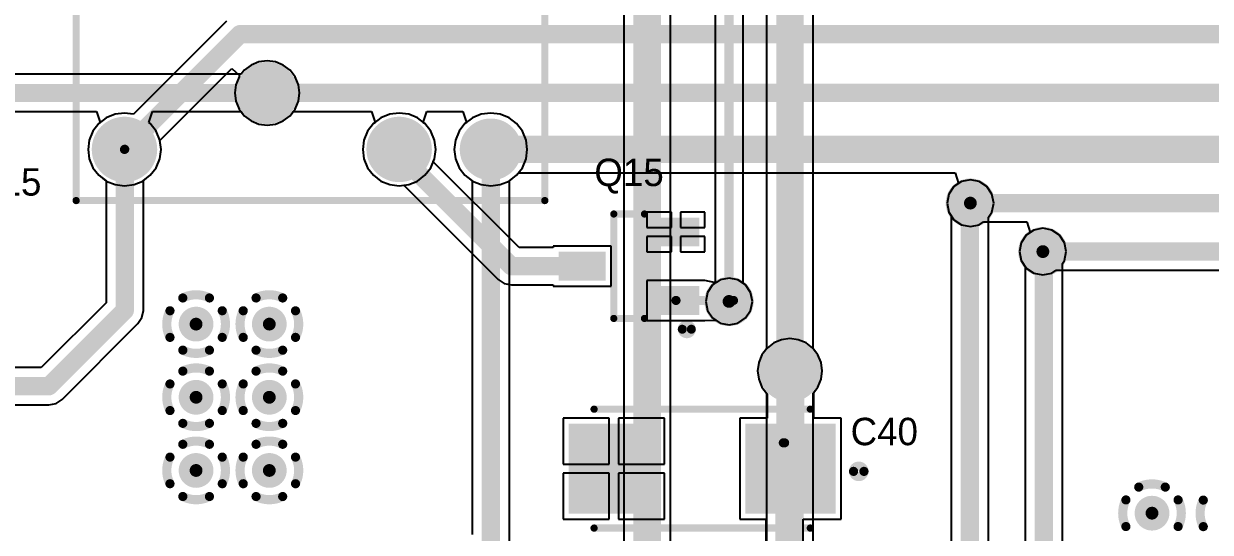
# Model space of a CAD drawing. Header units: millimetres. Extents: x 6.83 to 16.18, y 4.59 to 12.3.
# Drawn here: x 7.503 to 8.799, y 9.139 to 9.695 of the extents above; entities that cross this region are included whole.
import ezdxf

# ---------------------------------------------------------------- set-up
doc = ezdxf.new("R2010")
doc.units = ezdxf.units.MM
doc.header["$MEASUREMENT"] = 0
for name, color, linetype in [('BottomLayer', 5, 'Continuous'), ('BottomSolder', 6, 'Continuous'), ('InternalPlane1', 76, 'Continuous'), ('InternalPlane2', 16, 'Continuous'), ('MultiLayer', 9, 'Continuous'), ('PadHoleLayer', 156, 'Continuous'), ('TopLayer', 1, 'Continuous'), ('TopOverlay', 2, 'Continuous'), ('TopPaste', 8, 'Continuous'), ('TopSolder', 216, 'Continuous'), ('ViaHoleLayer', 16, 'Continuous')]:
    doc.layers.add(name, color=color, linetype=linetype)

# ---------------------------------------------------------------- blocks, each defined once
blk = doc.blocks.new('SOT23_11')
at = {"layer": 'TopLayer'}
for points in [[(-0.0738, 0.0276), (-0.0305, 0.0276), (-0.0738, 0.0512), (-0.0305, 0.0512)], [(0.0285, -0.0098), (0.0718, -0.0098), (0.0285, 0.0138), (0.0718, 0.0138)], [(-0.0738, -0.0472), (-0.0305, -0.0472), (-0.0738, -0.0236), (-0.0305, -0.0236)]]:
    blk.add_solid(points, dxfattribs=at)
at = {"layer": 'TopOverlay'}
for points, const_width in [([(-0.0591, 0.0709, 1), (-0.0689, 0.0709, 1)], 0.00984), ([(-0.0714, 0.0709, 1), (-0.0665, 0.0709, 1)], 0.00492), ([(-0.0615, 0.0709, 1), (-0.0566, 0.0709, 1)], 0.00492), ([(-0.0197, 0.0591, 1), (-0.0158, 0.0591, 1)], 0.00394), ([(-0.0197, 0.0591, 1), (-0.0158, 0.0591, 1)], 0.00394), ([(0.0138, 0.0591, 1), (0.0177, 0.0591, 1)], 0.00394), ([(0.0138, 0.0591, 1), (0.0177, 0.0591, 1)], 0.00394), ([(-0.0197, -0.0551, 1), (-0.0158, -0.0551, 1)], 0.00394), ([(-0.0197, -0.0551, 1), (-0.0158, -0.0551, 1)], 0.00394), ([(0.0138, -0.0551, 1), (0.0177, -0.0551, 1)], 0.00394), ([(0.0138, -0.0551, 1), (0.0177, -0.0551, 1)], 0.00394)]:
    blk.add_lwpolyline(points, format="xyb", close=True, dxfattribs=dict(at, const_width=const_width))
at = {"layer": 'TopOverlay', "const_width": 0.00787}
for points in [[(0.0157, 0.0591), (-0.0177, 0.0591)], [(-0.0177, 0.0591), (-0.0177, -0.0551)], [(0.0157, 0.0591), (0.0157, -0.0551)], [(0.0157, -0.0551), (-0.0177, -0.0551)]]:
    blk.add_lwpolyline(points, dxfattribs=at)
at = {"layer": 'TopPaste'}
for points in [[(-0.0738, 0.0276), (-0.0305, 0.0276), (-0.0738, 0.0512), (-0.0305, 0.0512)], [(0.0285, -0.0098), (0.0718, -0.0098), (0.0285, 0.0138), (0.0718, 0.0138)], [(-0.0738, -0.0472), (-0.0305, -0.0472), (-0.0738, -0.0236), (-0.0305, -0.0236)]]:
    blk.add_solid(points, dxfattribs=at)
at = {"layer": 'TopSolder'}
for points in [[(-0.0778, 0.0236), (-0.0265, 0.0236), (-0.0778, 0.0552), (-0.0265, 0.0552)], [(0.0245, -0.0138), (0.0758, -0.0138), (0.0245, 0.0178), (0.0758, 0.0178)], [(-0.0778, -0.0512), (-0.0265, -0.0512), (-0.0778, -0.0196), (-0.0265, -0.0196)]]:
    blk.add_solid(points, dxfattribs=at)
blk = doc.blocks.new('R_____OMRON5V_30')
at = {"layer": 'BottomLayer', "const_width": 0.0295}
for points in [[(0.1852, 0, 1), (0.2148, 0, 1)], [(-0.0148, -0.1, 1), (0.0148, -0.1, 1)], [(0.1852, -0.1, 1), (0.2148, -0.1, 1)], [(-0.0148, -0.4, 1), (0.0148, -0.4, 1)], [(0.1852, -0.4, 1), (0.2148, -0.4, 1)]]:
    blk.add_lwpolyline(points, format="xyb", close=True, dxfattribs=at)
at = {"layer": 'BottomLayer'}
blk.add_solid([(-0.0295, -0.0295), (0.0295, -0.0295), (-0.0295, 0.0295), (0.0295, 0.0295)], dxfattribs=at)
at = {"layer": 'BottomSolder', "const_width": 0.0335}
for points in [[(0.1832, 0, 1), (0.2168, 0, 1)], [(-0.0168, -0.1, 1), (0.0168, -0.1, 1)], [(0.1832, -0.1, 1), (0.2168, -0.1, 1)], [(-0.0168, -0.4, 1), (0.0168, -0.4, 1)], [(0.1832, -0.4, 1), (0.2168, -0.4, 1)]]:
    blk.add_lwpolyline(points, format="xyb", close=True, dxfattribs=at)
at = {"layer": 'BottomSolder'}
blk.add_solid([(-0.0335, -0.0335), (0.0335, -0.0335), (-0.0335, 0.0335), (0.0335, 0.0335)], dxfattribs=at)
at = {"layer": 'InternalPlane1', "const_width": 0.01}
for points in [[(-0.0194, 0.0336, -0.267949), (0.0194, 0.0336)], [(-0.0336, -0.0194, -0.267949), (-0.0336, 0.0194)], [(0.0336, 0.0194, -0.267949), (0.0336, -0.0194)], [(0.0194, -0.0336, -0.267949), (-0.0194, -0.0336)]]:
    blk.add_lwpolyline(points, format="xyb", dxfattribs=at)
at = {"layer": 'InternalPlane1'}
for points, const_width in [([(-0.0219, 0.0336, 1), (-0.0169, 0.0336, 1)], 0.005), ([(0.0169, 0.0336, 1), (0.0219, 0.0336, 1)], 0.005), ([(0.1831, 0, 1), (0.2169, 0, 1)], 0.0338), ([(-0.0361, 0.0194, 1), (-0.0311, 0.0194, 1)], 0.005), ([(0.0311, 0.0194, 1), (0.0361, 0.0194, 1)], 0.005), ([(-0.0361, -0.0194, 1), (-0.0311, -0.0194, 1)], 0.005), ([(0.0311, -0.0194, 1), (0.0361, -0.0194, 1)], 0.005), ([(-0.0219, -0.0336, 1), (-0.0169, -0.0336, 1)], 0.005), ([(0.0169, -0.0336, 1), (0.0219, -0.0336, 1)], 0.005), ([(-0.0179, -0.1, 1), (0.0179, -0.1, 1)], 0.0357), ([(0.1821, -0.1, 1), (0.2179, -0.1, 1)], 0.0357), ([(-0.0179, -0.4, 1), (0.0179, -0.4, 1)], 0.0357), ([(0.1821, -0.4, 1), (0.2179, -0.4, 1)], 0.0357)]:
    blk.add_lwpolyline(points, format="xyb", close=True, dxfattribs=dict(at, const_width=const_width))
at = {"layer": 'InternalPlane2', "const_width": 0.01}
for points in [[(-0.0194, 0.0336, -0.267949), (0.0194, 0.0336)], [(-0.0336, -0.0194, -0.267949), (-0.0336, 0.0194)], [(0.0336, 0.0194, -0.267949), (0.0336, -0.0194)], [(0.0194, -0.0336, -0.267949), (-0.0194, -0.0336)]]:
    blk.add_lwpolyline(points, format="xyb", dxfattribs=at)
at = {"layer": 'InternalPlane2'}
for points, const_width in [([(-0.0219, 0.0336, 1), (-0.0169, 0.0336, 1)], 0.005), ([(0.0169, 0.0336, 1), (0.0219, 0.0336, 1)], 0.005), ([(0.1831, 0, 1), (0.2169, 0, 1)], 0.0338), ([(-0.0361, 0.0194, 1), (-0.0311, 0.0194, 1)], 0.005), ([(0.0311, 0.0194, 1), (0.0361, 0.0194, 1)], 0.005), ([(-0.0361, -0.0194, 1), (-0.0311, -0.0194, 1)], 0.005), ([(0.0311, -0.0194, 1), (0.0361, -0.0194, 1)], 0.005), ([(-0.0219, -0.0336, 1), (-0.0169, -0.0336, 1)], 0.005), ([(0.0169, -0.0336, 1), (0.0219, -0.0336, 1)], 0.005), ([(-0.0179, -0.1, 1), (0.0179, -0.1, 1)], 0.0357), ([(0.1821, -0.1, 1), (0.2179, -0.1, 1)], 0.0357), ([(-0.0179, -0.4, 1), (0.0179, -0.4, 1)], 0.0357), ([(0.1821, -0.4, 1), (0.2179, -0.4, 1)], 0.0357)]:
    blk.add_lwpolyline(points, format="xyb", close=True, dxfattribs=dict(at, const_width=const_width))
at = {"layer": 'MultiLayer', "const_width": 0.0295}
for points in [[(0.1852, 0, 1), (0.2148, 0, 1)], [(-0.0148, -0.1, 1), (0.0148, -0.1, 1)], [(0.1852, -0.1, 1), (0.2148, -0.1, 1)], [(-0.0148, -0.4, 1), (0.0148, -0.4, 1)], [(0.1852, -0.4, 1), (0.2148, -0.4, 1)]]:
    blk.add_lwpolyline(points, format="xyb", close=True, dxfattribs=at)
at = {"layer": 'MultiLayer'}
blk.add_solid([(-0.0295, -0.0295), (0.0295, -0.0295), (-0.0295, 0.0295), (0.0295, 0.0295)], dxfattribs=at)
at = {"layer": 'PadHoleLayer'}
for points, const_width in [([(-0.0069, 0, 1), (0.0069, 0, 1)], 0.0138), ([(0.1931, 0, 1), (0.2069, 0, 1)], 0.0138), ([(-0.0079, -0.1, 1), (0.0079, -0.1, 1)], 0.0157), ([(0.1921, -0.1, 1), (0.2079, -0.1, 1)], 0.0157), ([(-0.0079, -0.4, 1), (0.0079, -0.4, 1)], 0.0157), ([(0.1921, -0.4, 1), (0.2079, -0.4, 1)], 0.0157)]:
    blk.add_lwpolyline(points, format="xyb", close=True, dxfattribs=dict(at, const_width=const_width))
at = {"layer": 'TopLayer', "const_width": 0.0295}
for points in [[(0.1852, 0, 1), (0.2148, 0, 1)], [(-0.0148, -0.1, 1), (0.0148, -0.1, 1)], [(0.1852, -0.1, 1), (0.2148, -0.1, 1)], [(-0.0148, -0.4, 1), (0.0148, -0.4, 1)], [(0.1852, -0.4, 1), (0.2148, -0.4, 1)]]:
    blk.add_lwpolyline(points, format="xyb", close=True, dxfattribs=at)
at = {"layer": 'TopLayer'}
blk.add_solid([(-0.0295, -0.0295), (0.0295, -0.0295), (-0.0295, 0.0295), (0.0295, 0.0295)], dxfattribs=at)
at = {"layer": 'TopOverlay', "const_width": 0.00787}
for points in [[(-0.0591, -0.4528), (-0.0591, 0.0591)], [(0.2559, 0.0591), (-0.0591, 0.0591)], [(0.2559, -0.4528), (0.2559, 0.0591)], [(0.2559, -0.4528), (-0.0591, -0.4528)]]:
    blk.add_lwpolyline(points, dxfattribs=at)
at = {"layer": 'TopOverlay', "const_width": 0.00394}
for points in [[(-0.061, 0.0591, 1), (-0.0571, 0.0591, 1)], [(-0.061, 0.0591, 1), (-0.0571, 0.0591, 1)], [(0.2539, 0.0591, 1), (0.2579, 0.0591, 1)], [(0.2539, 0.0591, 1), (0.2579, 0.0591, 1)], [(-0.061, -0.4528, 1), (-0.0571, -0.4528, 1)], [(-0.061, -0.4528, 1), (-0.0571, -0.4528, 1)], [(0.2539, -0.4528, 1), (0.2579, -0.4528, 1)], [(0.2539, -0.4528, 1), (0.2579, -0.4528, 1)]]:
    blk.add_lwpolyline(points, format="xyb", close=True, dxfattribs=at)
at = {"layer": 'TopSolder', "const_width": 0.0335}
for points in [[(0.1832, 0, 1), (0.2168, 0, 1)], [(-0.0168, -0.1, 1), (0.0168, -0.1, 1)], [(0.1832, -0.1, 1), (0.2168, -0.1, 1)], [(-0.0168, -0.4, 1), (0.0168, -0.4, 1)], [(0.1832, -0.4, 1), (0.2168, -0.4, 1)]]:
    blk.add_lwpolyline(points, format="xyb", close=True, dxfattribs=at)
at = {"layer": 'TopSolder'}
blk.add_solid([(-0.0335, -0.0335), (0.0335, -0.0335), (-0.0335, 0.0335), (0.0335, 0.0335)], dxfattribs=at)
blk = doc.blocks.new('6032_____183')
at = {"layer": 'TopLayer'}
for points in [[(-0.2577, -0.0003), (-0.1672, -0.0003), (-0.2577, 0.0903), (-0.1672, 0.0903)], [(-0.0648, -0.0003), (0.0257, -0.0003), (-0.0648, 0.0903), (0.0257, 0.0903)]]:
    blk.add_solid(points, dxfattribs=at)
at = {"layer": 'TopOverlay', "const_width": 0.00787}
for points in [[(0.0021, 0.11), (-0.2341, 0.11)], [(0.0021, -0.02), (-0.2341, -0.02)]]:
    blk.add_lwpolyline(points, dxfattribs=at)
at = {"layer": 'TopOverlay'}
for points, const_width in [([(-0.2361, 0.11, 1), (-0.2321, 0.11, 1)], 0.00394), ([(0.0001, 0.11, 1), (0.0041, 0.11, 1)], 0.00394), ([(-0.2813, 0.048, 1), (-0.2927, 0.048, 1)], 0.01), ([(-0.2952, 0.048, 1), (-0.2902, 0.048, 1)], 0.005), ([(-0.2838, 0.048, 1), (-0.2788, 0.048, 1)], 0.005), ([(-0.2361, -0.02, 1), (-0.2321, -0.02, 1)], 0.00394), ([(0.0001, -0.02, 1), (0.0041, -0.02, 1)], 0.00394)]:
    blk.add_lwpolyline(points, format="xyb", close=True, dxfattribs=dict(at, const_width=const_width))
at = {"layer": 'TopPaste'}
for points in [[(-0.2577, -0.0003), (-0.1672, -0.0003), (-0.2577, 0.0903), (-0.1672, 0.0903)], [(-0.0648, -0.0003), (0.0257, -0.0003), (-0.0648, 0.0903), (0.0257, 0.0903)]]:
    blk.add_solid(points, dxfattribs=at)
at = {"layer": 'TopSolder'}
for points in [[(-0.2617, -0.0043), (-0.1632, -0.0043), (-0.2617, 0.0943), (-0.1632, 0.0943)], [(-0.0688, -0.0043), (0.0297, -0.0043), (-0.0688, 0.0943), (0.0297, 0.0943)]]:
    blk.add_solid(points, dxfattribs=at)

msp = doc.modelspace()

# ---------------------------------------------------------------- linework, layer by layer
at = {"layer": 'BottomLayer'}
for p, q in [((8.2576, 10.2025), (8.2576, 9.4115)), ((8.2882, 9.4115), (8.2882, 10.2021)), ((8.1581, 10.1244), (8.1581, 8.6192)), ((8.209, 8.6192), (8.209, 10.1244)), ((8.3139, 9.8653), (8.3139, 9.34)), ((8.3649, 9.34), (8.3649, 9.8579)), ((7.7434, 9.6446), (7.7399, 9.64)), ((7.7508, 9.6502), (7.7434, 9.6446)), ((7.7593, 9.6537), (7.7508, 9.6502)), ((7.7684, 9.6549), (7.7593, 9.6537)), ((7.7775, 9.6537), (7.7684, 9.6549)), ((7.7861, 9.6502), (7.7775, 9.6537)), ((7.7934, 9.6446), (7.7861, 9.6502)), ((7.799, 9.6373), (7.7934, 9.6446)), ((7.7399, 9.64), (7.3162, 9.64)), ((7.8025, 9.6287), (7.799, 9.6373)), ((7.8037, 9.6196), (7.8025, 9.6287)), ((7.8025, 9.6105), (7.8037, 9.6196)), ((7.799, 9.602), (7.8025, 9.6105)), ((7.3161, 9.5992), (7.5822, 9.5992)), ((7.5822, 9.5992), (7.5862, 9.5874)), ((7.6391, 9.5874), (7.6431, 9.5992)), ((7.6431, 9.5992), (7.7399, 9.5992)), ((7.7399, 9.5992), (7.7434, 9.5946)), ((7.7434, 9.5946), (7.7508, 9.589)), ((7.7861, 9.589), (7.7934, 9.5946)), ((7.7934, 9.5946), (7.799, 9.602)), ((7.8927, 9.5924), (7.8845, 9.5861)), ((7.9023, 9.5964), (7.8927, 9.5924)), ((7.9126, 9.5977), (7.9023, 9.5964)), ((7.923, 9.5964), (7.9126, 9.5977)), ((7.9326, 9.5924), (7.923, 9.5964)), ((7.9408, 9.5861), (7.9326, 9.5924)), ((7.9927, 9.5924), (7.9845, 9.5861)), ((8.0023, 9.5964), (7.9927, 9.5924)), ((8.0126, 9.5977), (8.0023, 9.5964)), ((8.023, 9.5964), (8.0126, 9.5977)), ((8.0326, 9.5924), (8.023, 9.5964)), ((8.0408, 9.5861), (8.0326, 9.5924)), ((7.5781, 9.5778), (7.5741, 9.5682)), ((7.5845, 9.5861), (7.5781, 9.5778)), ((7.5862, 9.5874), (7.5845, 9.5861)), ((7.6408, 9.5861), (7.6391, 9.5874)), ((7.6472, 9.5778), (7.6408, 9.5861)), ((7.6512, 9.5682), (7.6472, 9.5778)), ((7.7508, 9.589), (7.7593, 9.5855)), ((7.7593, 9.5855), (7.7684, 9.5843)), ((7.7684, 9.5843), (7.7775, 9.5855)), ((7.7775, 9.5855), (7.7861, 9.589)), ((7.8781, 9.5778), (7.8741, 9.5682)), ((7.8845, 9.5861), (7.8781, 9.5778)), ((7.9472, 9.5778), (7.9408, 9.5861)), ((7.9512, 9.5682), (7.9472, 9.5778)), ((7.9781, 9.5778), (7.9741, 9.5682)), ((7.9845, 9.5861), (7.9781, 9.5778)), ((8.0472, 9.5778), (8.0408, 9.5861)), ((8.0512, 9.5682), (8.0472, 9.5778)), ((7.5741, 9.5682), (7.5728, 9.5579)), ((7.6525, 9.5579), (7.6512, 9.5682)), ((7.8741, 9.5682), (7.8728, 9.5579)), ((7.9525, 9.5579), (7.9512, 9.5682)), ((7.9741, 9.5682), (7.9728, 9.5579)), ((8.0525, 9.5579), (8.0512, 9.5682)), ((7.5728, 9.5579), (7.5741, 9.5476)), ((7.6512, 9.5476), (7.6525, 9.5579)), ((7.8728, 9.5579), (7.8741, 9.5476)), ((7.9512, 9.5476), (7.9525, 9.5579)), ((7.9728, 9.5579), (7.9741, 9.5476)), ((8.0512, 9.5476), (8.0525, 9.5579)), ((7.5741, 9.5476), (7.5781, 9.5379)), ((7.6472, 9.5379), (7.6512, 9.5476)), ((7.8741, 9.5476), (7.8781, 9.5379)), ((7.9472, 9.5379), (7.9512, 9.5476)), ((7.9741, 9.5476), (7.9781, 9.5379)), ((8.0472, 9.5379), (8.0512, 9.5476)), ((7.5781, 9.5379), (7.5845, 9.5297)), ((7.5845, 9.5297), (7.5927, 9.5233)), ((7.6326, 9.5233), (7.6408, 9.5297)), ((7.6408, 9.5297), (7.6472, 9.5379)), ((7.8781, 9.5379), (7.8845, 9.5297)), ((7.8845, 9.5297), (7.8927, 9.5233)), ((7.9326, 9.5233), (7.9408, 9.5297)), ((7.9408, 9.5297), (7.9472, 9.5379)), ((7.9781, 9.5379), (7.9845, 9.5297)), ((7.9845, 9.5297), (7.9923, 9.5237)), ((8.033, 9.5237), (8.0408, 9.5297)), ((8.0408, 9.5297), (8.0472, 9.5379)), ((7.5927, 9.5233), (7.6023, 9.5194)), ((7.6023, 9.5194), (7.6126, 9.518)), ((7.6126, 9.518), (7.623, 9.5194)), ((7.623, 9.5194), (7.6326, 9.5233)), ((7.8927, 9.5233), (7.9023, 9.5194)), ((7.9023, 9.5194), (7.9126, 9.518)), ((7.9126, 9.518), (7.923, 9.5194)), ((7.923, 9.5194), (7.9326, 9.5233)), ((7.9923, 9.5237), (7.9923, 9.137)), ((8.033, 9.1286), (8.033, 9.5237)), ((8.5184, 9.5172), (8.5129, 9.5089)), ((8.5267, 9.5227), (8.5184, 9.5172)), ((8.5365, 9.5247), (8.5267, 9.5227)), ((8.5462, 9.5227), (8.5365, 9.5247)), ((8.5545, 9.5172), (8.5462, 9.5227)), ((8.56, 9.5089), (8.5545, 9.5172)), ((8.5129, 9.5089), (8.511, 9.4992)), ((8.562, 9.4992), (8.56, 9.5089)), ((8.511, 9.4992), (8.5129, 9.4894)), ((8.5129, 9.4894), (8.5154, 9.4857)), ((8.5562, 9.4837), (8.56, 9.4894)), ((8.56, 9.4894), (8.562, 9.4992)), ((8.5154, 9.4857), (8.5154, 8.9753)), ((8.5562, 8.969), (8.5562, 9.4837)), ((8.5976, 9.4642), (8.5921, 9.4559)), ((8.6059, 9.4697), (8.5976, 9.4642)), ((8.6157, 9.4717), (8.6059, 9.4697)), ((8.6254, 9.4697), (8.6157, 9.4717)), ((8.6337, 9.4642), (8.6254, 9.4697)), ((8.6392, 9.4559), (8.6337, 9.4642)), ((8.5921, 9.4559), (8.5902, 9.4462)), ((8.6412, 9.4462), (8.6392, 9.4559)), ((8.5902, 9.4462), (8.5921, 9.4364)), ((8.5921, 9.4364), (8.5963, 9.4302)), ((8.637, 9.4332), (8.6392, 9.4364)), ((8.6392, 9.4364), (8.6412, 9.4462)), ((8.5963, 9.4302), (8.5963, 7.8359)), ((8.637, 7.8347), (8.637, 9.4332)), ((8.2549, 9.4097), (8.2494, 9.4014)), ((8.2576, 9.4115), (8.2549, 9.4097)), ((8.291, 9.4097), (8.2882, 9.4115)), ((8.2965, 9.4014), (8.291, 9.4097)), ((8.2494, 9.4014), (8.2474, 9.3917)), ((8.2984, 9.3917), (8.2965, 9.4014)), ((8.2474, 9.3917), (8.2494, 9.3819)), ((8.2965, 9.3819), (8.2984, 9.3917)), ((8.2494, 9.3819), (8.2549, 9.3736)), ((8.2549, 9.3736), (8.2632, 9.3681)), ((8.2827, 9.3681), (8.291, 9.3736)), ((8.291, 9.3736), (8.2965, 9.3819)), ((8.2632, 9.3681), (8.2729, 9.3662)), ((8.2729, 9.3662), (8.2827, 9.3681)), ((8.3088, 9.3334), (8.3053, 9.3249)), ((8.3139, 9.34), (8.3088, 9.3334)), ((8.37, 9.3334), (8.3649, 9.34)), ((8.3735, 9.3249), (8.37, 9.3334)), ((8.3053, 9.3249), (8.3041, 9.3158)), ((8.3747, 9.3158), (8.3735, 9.3249)), ((8.3041, 9.3158), (8.3053, 9.3066)), ((8.3053, 9.3066), (8.3088, 9.2981)), ((8.37, 9.2981), (8.3735, 9.3066)), ((8.3735, 9.3066), (8.3747, 9.3158)), ((8.3088, 9.2981), (8.3139, 9.2915)), ((8.3649, 9.2915), (8.37, 9.2981)), ((8.3139, 9.2915), (8.3139, 8.2075)), ((8.3649, 8.2127), (8.3649, 9.2915))]:
    msp.add_line(p, q, dxfattribs=at)
for points, const_width in [([(8.3394, 9.3158), (8.3394, 10.5246)], 0.03), ([(8.2729, 9.3917), (8.2729, 10.2273)], 0.01), ([(8.1835, 7.4659), (8.1835, 10.1498)], 0.03), ([(7.282, 9.6196), (7.7684, 9.6196)], 0.02), ([(8.0126, 9.1286), (8.0126, 9.5579)], 0.02), ([(8.5358, 8.9331), (8.5358, 9.4982)], 0.02), ([(8.6167, 7.7992), (8.6167, 9.4462)], 0.02), ([(8.3394, 7.4914), (8.3394, 9.3158)], 0.03)]:
    msp.add_lwpolyline(points, dxfattribs=dict(at, const_width=const_width))
for points, const_width in [([(7.7559, 9.6196, 1), (7.7809, 9.6196, 1)], 0.025), ([(7.7634, 9.6196, 1), (7.7734, 9.6196, 1)], 0.01), ([(8.0076, 9.5579, 1), (8.0176, 9.5579, 1)], 0.01), ([(8.529, 9.4992, 1), (8.544, 9.4992, 1)], 0.015), ([(8.5308, 9.4982, 1), (8.5408, 9.4982, 1)], 0.01), ([(8.6082, 9.4462, 1), (8.6232, 9.4462, 1)], 0.015), ([(8.6117, 9.4462, 1), (8.6217, 9.4462, 1)], 0.01), ([(8.2654, 9.3917, 1), (8.2804, 9.3917, 1)], 0.015), ([(8.2704, 9.3917, 1), (8.2754, 9.3917, 1)], 0.005), ([(7.6833, 9.3669, 1), (7.6983, 9.3669, 1)], 0.015), ([(7.7633, 9.3669, 1), (7.7783, 9.3669, 1)], 0.015), ([(8.3269, 9.3158, 1), (8.3519, 9.3158, 1)], 0.025), ([(8.3319, 9.3158, 1), (8.3469, 9.3158, 1)], 0.015), ([(8.3319, 9.3158, 1), (8.3469, 9.3158, 1)], 0.015), ([(7.6833, 9.2869, 1), (7.6983, 9.2869, 1)], 0.015), ([(7.7633, 9.2869, 1), (7.7783, 9.2869, 1)], 0.015), ([(7.6833, 9.2069, 1), (7.6983, 9.2069, 1)], 0.015), ([(7.7633, 9.2069, 1), (7.7783, 9.2069, 1)], 0.015), ([(8.7274, 9.1602, 1), (8.7424, 9.1602, 1)], 0.015)]:
    msp.add_lwpolyline(points, format="xyb", close=True, dxfattribs=dict(at, const_width=const_width))
at = {"layer": 'BottomSolder'}
for points, const_width in [([(7.7539, 9.6196, 1), (7.7829, 9.6196, 1)], 0.029), ([(8.527, 9.4992, 1), (8.546, 9.4992, 1)], 0.019), ([(8.6062, 9.4462, 1), (8.6252, 9.4462, 1)], 0.019), ([(8.2634, 9.3917, 1), (8.2824, 9.3917, 1)], 0.019), ([(7.6813, 9.3669, 1), (7.7003, 9.3669, 1)], 0.019), ([(7.7613, 9.3669, 1), (7.7803, 9.3669, 1)], 0.019), ([(8.3249, 9.3158, 1), (8.3539, 9.3158, 1)], 0.029), ([(7.6813, 9.2869, 1), (7.7003, 9.2869, 1)], 0.019), ([(7.7613, 9.2869, 1), (7.7803, 9.2869, 1)], 0.019), ([(7.6813, 9.2069, 1), (7.7003, 9.2069, 1)], 0.019), ([(7.7613, 9.2069, 1), (7.7803, 9.2069, 1)], 0.019), ([(8.7254, 9.1602, 1), (8.7444, 9.1602, 1)], 0.019)]:
    msp.add_lwpolyline(points, format="xyb", close=True, dxfattribs=dict(at, const_width=const_width))
at = {"layer": 'InternalPlane1'}
for points, const_width in [([(7.7514, 9.6196, 1), (7.7854, 9.6196, 1)], 0.034), ([(8.523, 9.4992, 1), (8.55, 9.4992, 1)], 0.027), ([(8.6022, 9.4462, 1), (8.6292, 9.4462, 1)], 0.027), ([(8.2594, 9.3917, 1), (8.2864, 9.3917, 1)], 0.027), ([(7.6738, 9.3955, 1), (7.6788, 9.3955, 1)], 0.005), ([(7.7029, 9.3955, 1), (7.7079, 9.3955, 1)], 0.005), ([(7.7538, 9.3955, 1), (7.7588, 9.3955, 1)], 0.005), ([(7.7829, 9.3955, 1), (7.7879, 9.3955, 1)], 0.005), ([(7.6598, 9.3815, 1), (7.6648, 9.3815, 1)], 0.005), ([(7.7169, 9.3815, 1), (7.7219, 9.3815, 1)], 0.005), ([(7.7398, 9.3815, 1), (7.7448, 9.3815, 1)], 0.005), ([(7.7969, 9.3815, 1), (7.8019, 9.3815, 1)], 0.005), ([(7.6598, 9.3524, 1), (7.6648, 9.3524, 1)], 0.005), ([(7.7169, 9.3524, 1), (7.7219, 9.3524, 1)], 0.005), ([(7.7398, 9.3524, 1), (7.7448, 9.3524, 1)], 0.005), ([(7.7969, 9.3524, 1), (7.8019, 9.3524, 1)], 0.005), ([(8.3224, 9.3158, 1), (8.3564, 9.3158, 1)], 0.034), ([(7.6738, 9.3384, 1), (7.6788, 9.3384, 1)], 0.005), ([(7.7029, 9.3384, 1), (7.7079, 9.3384, 1)], 0.005), ([(7.7538, 9.3384, 1), (7.7588, 9.3384, 1)], 0.005), ([(7.7829, 9.3384, 1), (7.7879, 9.3384, 1)], 0.005), ([(7.6738, 9.3155, 1), (7.6788, 9.3155, 1)], 0.005), ([(7.7029, 9.3155, 1), (7.7079, 9.3155, 1)], 0.005), ([(7.7538, 9.3155, 1), (7.7588, 9.3155, 1)], 0.005), ([(7.7829, 9.3155, 1), (7.7879, 9.3155, 1)], 0.005), ([(7.6598, 9.3015, 1), (7.6648, 9.3015, 1)], 0.005), ([(7.7169, 9.3015, 1), (7.7219, 9.3015, 1)], 0.005), ([(7.7398, 9.3015, 1), (7.7448, 9.3015, 1)], 0.005), ([(7.7969, 9.3015, 1), (7.8019, 9.3015, 1)], 0.005), ([(7.6598, 9.2724, 1), (7.6648, 9.2724, 1)], 0.005), ([(7.7169, 9.2724, 1), (7.7219, 9.2724, 1)], 0.005), ([(7.7398, 9.2724, 1), (7.7448, 9.2724, 1)], 0.005), ([(7.7969, 9.2724, 1), (7.8019, 9.2724, 1)], 0.005), ([(7.6738, 9.2584, 1), (7.6788, 9.2584, 1)], 0.005), ([(7.7029, 9.2584, 1), (7.7079, 9.2584, 1)], 0.005), ([(7.7538, 9.2584, 1), (7.7588, 9.2584, 1)], 0.005), ([(7.7829, 9.2584, 1), (7.7879, 9.2584, 1)], 0.005), ([(7.6738, 9.2355, 1), (7.6788, 9.2355, 1)], 0.005), ([(7.7029, 9.2355, 1), (7.7079, 9.2355, 1)], 0.005), ([(7.7538, 9.2355, 1), (7.7588, 9.2355, 1)], 0.005), ([(7.7829, 9.2355, 1), (7.7879, 9.2355, 1)], 0.005), ([(7.6598, 9.2215, 1), (7.6648, 9.2215, 1)], 0.005), ([(7.7169, 9.2215, 1), (7.7219, 9.2215, 1)], 0.005), ([(7.7398, 9.2215, 1), (7.7448, 9.2215, 1)], 0.005), ([(7.7969, 9.2215, 1), (7.8019, 9.2215, 1)], 0.005), ([(7.6598, 9.1924, 1), (7.6648, 9.1924, 1)], 0.005), ([(7.7169, 9.1924, 1), (7.7219, 9.1924, 1)], 0.005), ([(7.7398, 9.1924, 1), (7.7448, 9.1924, 1)], 0.005), ([(7.7969, 9.1924, 1), (7.8019, 9.1924, 1)], 0.005), ([(8.7179, 9.1887, 1), (8.7229, 9.1887, 1)], 0.005), ([(8.7469, 9.1887, 1), (8.7519, 9.1887, 1)], 0.005), ([(7.6738, 9.1784, 1), (7.6788, 9.1784, 1)], 0.005), ([(7.7029, 9.1784, 1), (7.7079, 9.1784, 1)], 0.005), ([(7.7538, 9.1784, 1), (7.7588, 9.1784, 1)], 0.005), ([(7.7829, 9.1784, 1), (7.7879, 9.1784, 1)], 0.005), ([(8.7039, 9.1747, 1), (8.7089, 9.1747, 1)], 0.005), ([(8.7609, 9.1747, 1), (8.7659, 9.1747, 1)], 0.005), ([(8.7884, 9.1745, 1), (8.7934, 9.1745, 1)], 0.005), ([(8.7039, 9.1456, 1), (8.7089, 9.1456, 1)], 0.005), ([(8.7609, 9.1456, 1), (8.7659, 9.1456, 1)], 0.005), ([(8.7884, 9.1455, 1), (8.7934, 9.1455, 1)], 0.005)]:
    msp.add_lwpolyline(points, format="xyb", close=True, dxfattribs=dict(at, const_width=const_width))
at = {"layer": 'InternalPlane1', "const_width": 0.01}
for points in [[(7.6763, 9.3955, -0.240079), (7.7054, 9.3955)], [(7.7563, 9.3955, -0.240079), (7.7854, 9.3955)], [(7.6623, 9.3524, -0.240079), (7.6623, 9.3815)], [(7.7194, 9.3815, -0.240079), (7.7194, 9.3524)], [(7.7423, 9.3524, -0.240079), (7.7423, 9.3815)], [(7.7994, 9.3815, -0.240079), (7.7994, 9.3524)], [(7.7054, 9.3384, -0.240079), (7.6763, 9.3384)], [(7.7854, 9.3384, -0.240079), (7.7563, 9.3384)], [(7.6763, 9.3155, -0.240079), (7.7054, 9.3155)], [(7.7563, 9.3155, -0.240079), (7.7854, 9.3155)], [(7.6623, 9.2724, -0.240079), (7.6623, 9.3015)], [(7.7194, 9.3015, -0.240079), (7.7194, 9.2724)], [(7.7423, 9.2724, -0.240079), (7.7423, 9.3015)], [(7.7994, 9.3015, -0.240079), (7.7994, 9.2724)], [(7.7054, 9.2584, -0.240079), (7.6763, 9.2584)], [(7.7854, 9.2584, -0.240079), (7.7563, 9.2584)], [(7.6763, 9.2355, -0.240079), (7.7054, 9.2355)], [(7.7563, 9.2355, -0.240079), (7.7854, 9.2355)], [(7.6623, 9.1924, -0.240079), (7.6623, 9.2215)], [(7.7194, 9.2215, -0.240079), (7.7194, 9.1924)], [(7.7423, 9.1924, -0.240079), (7.7423, 9.2215)], [(7.7994, 9.2215, -0.240079), (7.7994, 9.1924)], [(8.7204, 9.1887, -0.240079), (8.7494, 9.1887)], [(7.7054, 9.1784, -0.240079), (7.6763, 9.1784)], [(7.7854, 9.1784, -0.240079), (7.7563, 9.1784)], [(8.7064, 9.1456, -0.240079), (8.7064, 9.1747)], [(8.7634, 9.1747, -0.240079), (8.7634, 9.1456)], [(8.7909, 9.1455, -0.240079), (8.7909, 9.1745)]]:
    msp.add_lwpolyline(points, format="xyb", dxfattribs=at)
at = {"layer": 'InternalPlane2'}
for points, const_width in [([(7.7514, 9.6196, 1), (7.7854, 9.6196, 1)], 0.034), ([(8.523, 9.4992, 1), (8.55, 9.4992, 1)], 0.027), ([(8.6022, 9.4462, 1), (8.6292, 9.4462, 1)], 0.027), ([(8.2594, 9.3917, 1), (8.2864, 9.3917, 1)], 0.027), ([(7.6738, 9.3955, 1), (7.6788, 9.3955, 1)], 0.005), ([(7.7029, 9.3955, 1), (7.7079, 9.3955, 1)], 0.005), ([(7.7538, 9.3955, 1), (7.7588, 9.3955, 1)], 0.005), ([(7.7829, 9.3955, 1), (7.7879, 9.3955, 1)], 0.005), ([(7.6598, 9.3815, 1), (7.6648, 9.3815, 1)], 0.005), ([(7.7169, 9.3815, 1), (7.7219, 9.3815, 1)], 0.005), ([(7.7398, 9.3815, 1), (7.7448, 9.3815, 1)], 0.005), ([(7.7969, 9.3815, 1), (7.8019, 9.3815, 1)], 0.005), ([(7.6598, 9.3524, 1), (7.6648, 9.3524, 1)], 0.005), ([(7.7169, 9.3524, 1), (7.7219, 9.3524, 1)], 0.005), ([(7.7398, 9.3524, 1), (7.7448, 9.3524, 1)], 0.005), ([(7.7969, 9.3524, 1), (7.8019, 9.3524, 1)], 0.005), ([(8.3224, 9.3158, 1), (8.3564, 9.3158, 1)], 0.034), ([(7.6738, 9.3384, 1), (7.6788, 9.3384, 1)], 0.005), ([(7.7029, 9.3384, 1), (7.7079, 9.3384, 1)], 0.005), ([(7.7538, 9.3384, 1), (7.7588, 9.3384, 1)], 0.005), ([(7.7829, 9.3384, 1), (7.7879, 9.3384, 1)], 0.005), ([(7.6738, 9.3155, 1), (7.6788, 9.3155, 1)], 0.005), ([(7.7029, 9.3155, 1), (7.7079, 9.3155, 1)], 0.005), ([(7.7538, 9.3155, 1), (7.7588, 9.3155, 1)], 0.005), ([(7.7829, 9.3155, 1), (7.7879, 9.3155, 1)], 0.005), ([(7.6598, 9.3015, 1), (7.6648, 9.3015, 1)], 0.005), ([(7.7169, 9.3015, 1), (7.7219, 9.3015, 1)], 0.005), ([(7.7398, 9.3015, 1), (7.7448, 9.3015, 1)], 0.005), ([(7.7969, 9.3015, 1), (7.8019, 9.3015, 1)], 0.005), ([(7.6598, 9.2724, 1), (7.6648, 9.2724, 1)], 0.005), ([(7.7169, 9.2724, 1), (7.7219, 9.2724, 1)], 0.005), ([(7.7398, 9.2724, 1), (7.7448, 9.2724, 1)], 0.005), ([(7.7969, 9.2724, 1), (7.8019, 9.2724, 1)], 0.005), ([(7.6738, 9.2584, 1), (7.6788, 9.2584, 1)], 0.005), ([(7.7029, 9.2584, 1), (7.7079, 9.2584, 1)], 0.005), ([(7.7538, 9.2584, 1), (7.7588, 9.2584, 1)], 0.005), ([(7.7829, 9.2584, 1), (7.7879, 9.2584, 1)], 0.005), ([(7.6738, 9.2355, 1), (7.6788, 9.2355, 1)], 0.005), ([(7.7029, 9.2355, 1), (7.7079, 9.2355, 1)], 0.005), ([(7.7538, 9.2355, 1), (7.7588, 9.2355, 1)], 0.005), ([(7.7829, 9.2355, 1), (7.7879, 9.2355, 1)], 0.005), ([(7.6598, 9.2215, 1), (7.6648, 9.2215, 1)], 0.005), ([(7.7169, 9.2215, 1), (7.7219, 9.2215, 1)], 0.005), ([(7.7398, 9.2215, 1), (7.7448, 9.2215, 1)], 0.005), ([(7.7969, 9.2215, 1), (7.8019, 9.2215, 1)], 0.005), ([(7.6598, 9.1924, 1), (7.6648, 9.1924, 1)], 0.005), ([(7.7169, 9.1924, 1), (7.7219, 9.1924, 1)], 0.005), ([(7.7398, 9.1924, 1), (7.7448, 9.1924, 1)], 0.005), ([(7.7969, 9.1924, 1), (7.8019, 9.1924, 1)], 0.005), ([(8.7179, 9.1887, 1), (8.7229, 9.1887, 1)], 0.005), ([(8.7469, 9.1887, 1), (8.7519, 9.1887, 1)], 0.005), ([(7.6738, 9.1784, 1), (7.6788, 9.1784, 1)], 0.005), ([(7.7029, 9.1784, 1), (7.7079, 9.1784, 1)], 0.005), ([(7.7538, 9.1784, 1), (7.7588, 9.1784, 1)], 0.005), ([(7.7829, 9.1784, 1), (7.7879, 9.1784, 1)], 0.005), ([(8.7039, 9.1747, 1), (8.7089, 9.1747, 1)], 0.005), ([(8.7609, 9.1747, 1), (8.7659, 9.1747, 1)], 0.005), ([(8.7884, 9.1745, 1), (8.7934, 9.1745, 1)], 0.005), ([(8.7039, 9.1456, 1), (8.7089, 9.1456, 1)], 0.005), ([(8.7609, 9.1456, 1), (8.7659, 9.1456, 1)], 0.005), ([(8.7884, 9.1455, 1), (8.7934, 9.1455, 1)], 0.005)]:
    msp.add_lwpolyline(points, format="xyb", close=True, dxfattribs=dict(at, const_width=const_width))
at = {"layer": 'InternalPlane2', "const_width": 0.01}
for points in [[(7.6763, 9.3955, -0.240079), (7.7054, 9.3955)], [(7.7563, 9.3955, -0.240079), (7.7854, 9.3955)], [(7.6623, 9.3524, -0.240079), (7.6623, 9.3815)], [(7.7194, 9.3815, -0.240079), (7.7194, 9.3524)], [(7.7423, 9.3524, -0.240079), (7.7423, 9.3815)], [(7.7994, 9.3815, -0.240079), (7.7994, 9.3524)], [(7.7054, 9.3384, -0.240079), (7.6763, 9.3384)], [(7.7854, 9.3384, -0.240079), (7.7563, 9.3384)], [(7.6763, 9.3155, -0.240079), (7.7054, 9.3155)], [(7.7563, 9.3155, -0.240079), (7.7854, 9.3155)], [(7.6623, 9.2724, -0.240079), (7.6623, 9.3015)], [(7.7194, 9.3015, -0.240079), (7.7194, 9.2724)], [(7.7423, 9.2724, -0.240079), (7.7423, 9.3015)], [(7.7994, 9.3015, -0.240079), (7.7994, 9.2724)], [(7.7054, 9.2584, -0.240079), (7.6763, 9.2584)], [(7.7854, 9.2584, -0.240079), (7.7563, 9.2584)], [(7.6763, 9.2355, -0.240079), (7.7054, 9.2355)], [(7.7563, 9.2355, -0.240079), (7.7854, 9.2355)], [(7.6623, 9.1924, -0.240079), (7.6623, 9.2215)], [(7.7194, 9.2215, -0.240079), (7.7194, 9.1924)], [(7.7423, 9.1924, -0.240079), (7.7423, 9.2215)], [(7.7994, 9.2215, -0.240079), (7.7994, 9.1924)], [(8.7204, 9.1887, -0.240079), (8.7494, 9.1887)], [(7.7054, 9.1784, -0.240079), (7.6763, 9.1784)], [(7.7854, 9.1784, -0.240079), (7.7563, 9.1784)], [(8.7064, 9.1456, -0.240079), (8.7064, 9.1747)], [(8.7634, 9.1747, -0.240079), (8.7634, 9.1456)], [(8.7909, 9.1455, -0.240079), (8.7909, 9.1745)]]:
    msp.add_lwpolyline(points, format="xyb", dxfattribs=at)
at = {"layer": 'MultiLayer'}
for points, const_width in [([(7.7559, 9.6196, 1), (7.7809, 9.6196, 1)], 0.025), ([(8.529, 9.4992, 1), (8.544, 9.4992, 1)], 0.015), ([(8.6082, 9.4462, 1), (8.6232, 9.4462, 1)], 0.015), ([(8.2654, 9.3917, 1), (8.2804, 9.3917, 1)], 0.015), ([(7.6833, 9.3669, 1), (7.6983, 9.3669, 1)], 0.015), ([(7.7633, 9.3669, 1), (7.7783, 9.3669, 1)], 0.015), ([(8.3269, 9.3158, 1), (8.3519, 9.3158, 1)], 0.025), ([(7.6833, 9.2869, 1), (7.6983, 9.2869, 1)], 0.015), ([(7.7633, 9.2869, 1), (7.7783, 9.2869, 1)], 0.015), ([(7.6833, 9.2069, 1), (7.6983, 9.2069, 1)], 0.015), ([(7.7633, 9.2069, 1), (7.7783, 9.2069, 1)], 0.015), ([(8.7274, 9.1602, 1), (8.7424, 9.1602, 1)], 0.015)]:
    msp.add_lwpolyline(points, format="xyb", close=True, dxfattribs=dict(at, const_width=const_width))
at = {"layer": 'TopLayer'}
for p, q in [((7.7242, 9.6983), (7.6224, 9.5965)), ((7.6512, 9.5676), (7.7298, 9.6462)), ((7.7298, 9.6462), (7.7387, 9.6384)), ((7.7378, 9.6373), (7.7343, 9.6287)), ((7.7387, 9.6384), (7.7378, 9.6373)), ((7.7343, 9.6287), (7.7331, 9.6196)), ((7.7331, 9.6196), (7.7343, 9.6105)), ((7.7343, 9.6105), (7.7378, 9.602)), ((7.5927, 9.5924), (7.5845, 9.5861)), ((7.6023, 9.5964), (7.5927, 9.5924)), ((7.6126, 9.5977), (7.6023, 9.5964)), ((7.6224, 9.5965), (7.6126, 9.5977)), ((7.7378, 9.602), (7.7434, 9.5946)), ((7.7434, 9.5946), (7.7508, 9.589)), ((7.7861, 9.589), (7.7934, 9.5946)), ((7.7934, 9.5946), (7.7969, 9.5993)), ((7.7969, 9.5993), (7.8823, 9.5993)), ((7.8823, 9.5993), (7.8863, 9.5875)), ((7.939, 9.5875), (7.943, 9.5993)), ((7.943, 9.5993), (7.9823, 9.5993)), ((7.9823, 9.5993), (7.9863, 9.5875)), ((7.5781, 9.5778), (7.5741, 9.5682)), ((7.5845, 9.5861), (7.5781, 9.5778)), ((7.7508, 9.589), (7.7593, 9.5855)), ((7.7593, 9.5855), (7.7684, 9.5843)), ((7.7684, 9.5843), (7.7775, 9.5855)), ((7.7775, 9.5855), (7.7861, 9.589)), ((7.8781, 9.5778), (7.8741, 9.5682)), ((7.8845, 9.5861), (7.8781, 9.5778)), ((7.8863, 9.5875), (7.8845, 9.5861)), ((7.9408, 9.5861), (7.939, 9.5875)), ((7.9472, 9.5778), (7.9408, 9.5861)), ((7.9512, 9.5682), (7.9472, 9.5778)), ((7.9781, 9.5778), (7.9741, 9.5682)), ((7.9845, 9.5861), (7.9781, 9.5778)), ((7.9863, 9.5875), (7.9845, 9.5861)), ((7.5741, 9.5682), (7.5728, 9.5579)), ((7.6525, 9.5579), (7.6512, 9.5676)), ((7.8741, 9.5682), (7.8728, 9.5579)), ((7.9525, 9.5579), (7.9512, 9.5682)), ((7.9741, 9.5682), (7.9728, 9.5579)), ((7.5728, 9.5579), (7.5741, 9.5476)), ((7.6512, 9.5476), (7.6525, 9.5579)), ((7.8728, 9.5579), (7.8741, 9.5476)), ((7.9512, 9.5476), (7.9525, 9.5579)), ((7.9728, 9.5579), (7.9741, 9.5476)), ((7.5741, 9.5476), (7.5781, 9.5379)), ((7.6472, 9.5379), (7.6512, 9.5476)), ((7.8741, 9.5476), (7.8781, 9.5379)), ((7.9499, 9.5444), (7.9512, 9.5476)), ((8.0437, 9.4506), (7.9499, 9.5444)), ((7.9741, 9.5476), (7.9781, 9.5379)), ((7.5781, 9.5379), (7.5845, 9.5297)), ((7.5845, 9.5297), (7.5925, 9.5235)), ((7.6333, 9.5239), (7.6408, 9.5297)), ((7.6408, 9.5297), (7.6472, 9.5379)), ((7.8781, 9.5379), (7.8845, 9.5297)), ((7.8845, 9.5297), (7.8927, 9.5233)), ((7.9781, 9.5379), (7.9845, 9.5297)), ((7.9845, 9.5297), (7.9927, 9.5233)), ((8.0326, 9.5233), (8.0408, 9.5297)), ((8.0408, 9.5297), (8.0429, 9.5324)), ((8.0429, 9.5324), (8.5199, 9.5324)), ((8.5199, 9.5324), (8.5235, 9.5206)), ((7.5925, 9.5235), (7.5925, 9.3903)), ((7.6333, 9.3818), (7.6333, 9.5239)), ((7.8927, 9.5233), (7.9023, 9.5194)), ((7.9023, 9.5194), (7.9126, 9.518)), ((7.9126, 9.518), (7.9179, 9.5187)), ((7.9179, 9.5187), (8.0208, 9.4158)), ((7.9927, 9.5233), (8.0023, 9.5194)), ((8.0023, 9.5194), (8.0126, 9.518)), ((8.0126, 9.518), (8.023, 9.5194)), ((8.023, 9.5194), (8.0326, 9.5233)), ((8.5184, 9.5172), (8.5129, 9.5089)), ((8.5235, 9.5206), (8.5184, 9.5172)), ((8.5129, 9.5089), (8.511, 9.4992)), ((8.21, 9.4894), (8.1833, 9.4894)), ((8.1833, 9.4894), (8.1833, 9.4726)), ((8.21, 9.4726), (8.21, 9.4894)), ((8.2466, 9.4894), (8.22, 9.4894)), ((8.22, 9.4894), (8.22, 9.4726)), ((8.2466, 9.4726), (8.2466, 9.4894)), ((8.511, 9.4992), (8.5129, 9.4894)), ((8.5129, 9.4894), (8.5184, 9.4811)), ((8.5184, 9.4811), (8.5267, 9.4756)), ((8.5267, 9.4756), (8.5365, 9.4737)), ((8.5365, 9.4737), (8.5462, 9.4756)), ((8.5462, 9.4756), (8.551, 9.4788)), ((8.551, 9.4788), (8.5982, 9.4788)), ((8.5982, 9.4788), (8.6018, 9.467)), ((8.1833, 9.4726), (8.21, 9.4726)), ((8.21, 9.4626), (8.1833, 9.4626)), ((8.1833, 9.4626), (8.1833, 9.4458)), ((8.21, 9.4458), (8.21, 9.4626)), ((8.22, 9.4726), (8.2466, 9.4726)), ((8.2466, 9.4626), (8.22, 9.4626)), ((8.22, 9.4626), (8.22, 9.4458)), ((8.2466, 9.4458), (8.2466, 9.4626)), ((8.5976, 9.4642), (8.5921, 9.4559)), ((8.6018, 9.467), (8.5976, 9.4642)), ((8.0809, 9.4506), (8.0437, 9.4506)), ((8.1443, 9.452), (8.0809, 9.452)), ((8.0809, 9.452), (8.0809, 9.4506)), ((8.1443, 9.4084), (8.1443, 9.452)), ((8.5921, 9.4559), (8.5902, 9.4462)), ((8.1833, 9.4458), (8.21, 9.4458)), ((8.22, 9.4458), (8.2466, 9.4458)), ((8.5902, 9.4462), (8.5921, 9.4364)), ((8.5921, 9.4364), (8.5976, 9.4282)), ((8.5976, 9.4282), (8.6059, 9.4226)), ((8.6059, 9.4226), (8.6157, 9.4207)), ((8.6157, 9.4207), (8.6254, 9.4226)), ((8.6254, 9.4226), (8.6302, 9.4258)), ((8.6302, 9.4258), (10.0695, 9.4258)), ((8.0208, 9.4158), (8.0274, 9.4114)), ((8.0274, 9.4114), (8.0352, 9.4098)), ((8.0352, 9.4098), (8.0352, 9.4098)), ((8.0352, 9.4098), (8.0809, 9.4098)), ((8.0809, 9.4098), (8.0809, 9.4084)), ((8.2466, 9.4146), (8.1833, 9.4146)), ((8.1833, 9.4146), (8.1833, 9.371)), ((8.2584, 9.412), (8.2466, 9.4146)), ((8.2466, 9.4146), (8.2466, 9.4146)), ((8.2632, 9.4152), (8.2584, 9.412)), ((8.2729, 9.4171), (8.2632, 9.4152)), ((8.2827, 9.4152), (8.2729, 9.4171)), ((8.291, 9.4097), (8.2827, 9.4152)), ((8.2965, 9.4014), (8.291, 9.4097)), ((8.0809, 9.4084), (8.1443, 9.4084)), ((8.2984, 9.3917), (8.2965, 9.4014)), ((7.5925, 9.3903), (7.5216, 9.3194)), ((8.2965, 9.3819), (8.2984, 9.3917)), ((7.6273, 9.3674), (7.6317, 9.374)), ((7.6317, 9.374), (7.6333, 9.3818)), ((7.6333, 9.3818), (7.6333, 9.3818)), ((8.1833, 9.371), (8.2466, 9.371)), ((8.2466, 9.371), (8.2584, 9.3713)), ((8.2466, 9.371), (8.2466, 9.371)), ((8.2584, 9.3713), (8.2632, 9.3681)), ((8.2827, 9.3681), (8.291, 9.3736)), ((8.291, 9.3736), (8.2965, 9.3819)), ((7.5445, 9.2846), (7.6273, 9.3674)), ((7.6273, 9.3674), (7.6273, 9.3674)), ((8.2632, 9.3681), (8.2729, 9.3662)), ((8.2729, 9.3662), (8.2827, 9.3681)), ((8.3218, 9.3463), (8.3145, 9.3407)), ((8.3303, 9.3499), (8.3218, 9.3463)), ((8.3394, 9.3511), (8.3303, 9.3499)), ((8.3486, 9.3499), (8.3394, 9.3511)), ((8.3571, 9.3463), (8.3486, 9.3499)), ((8.3644, 9.3407), (8.3571, 9.3463)), ((8.3088, 9.3334), (8.3053, 9.3249)), ((8.3145, 9.3407), (8.3088, 9.3334)), ((8.37, 9.3334), (8.3644, 9.3407)), ((8.3735, 9.3249), (8.37, 9.3334)), ((7.5216, 9.3194), (7.3361, 9.3194)), ((8.3053, 9.3249), (8.3041, 9.3158)), ((8.3747, 9.3158), (8.3735, 9.3249)), ((8.3041, 9.3158), (8.3053, 9.3066)), ((8.3053, 9.3066), (8.3088, 9.2981)), ((8.37, 9.2981), (8.3735, 9.3066)), ((8.3735, 9.3066), (8.3747, 9.3158)), ((8.3088, 9.2981), (8.3145, 9.2908)), ((8.3655, 9.2923), (8.37, 9.2981)), ((8.3655, 9.2642), (8.3655, 9.2923)), ((7.5301, 9.2786), (7.5379, 9.2802)), ((7.5379, 9.2802), (7.5445, 9.2846)), ((8.3145, 9.2908), (8.3146, 9.2907)), ((8.3146, 9.2907), (8.3146, 9.2642)), ((7.3361, 9.2786), (7.5301, 9.2786)), ((8.1421, 9.2642), (8.0919, 9.2642)), ((8.0919, 9.2642), (8.0919, 9.2139)), ((8.1421, 9.2139), (8.1421, 9.2642)), ((8.2024, 9.2642), (8.1521, 9.2642)), ((8.1521, 9.2642), (8.1521, 9.2139)), ((8.2024, 9.2139), (8.2024, 9.2642)), ((8.3146, 9.2642), (8.2848, 9.2642)), ((8.2848, 9.2642), (8.2848, 9.1536)), ((8.3953, 9.2642), (8.3655, 9.2642)), ((8.3953, 9.1536), (8.3953, 9.2642)), ((8.0919, 9.2139), (8.1421, 9.2139)), ((8.1421, 9.2039), (8.0919, 9.2039)), ((8.0919, 9.2039), (8.0919, 9.1536)), ((8.1421, 9.1536), (8.1421, 9.2039)), ((8.1521, 9.2139), (8.2024, 9.2139)), ((8.2024, 9.2039), (8.1521, 9.2039)), ((8.1521, 9.2039), (8.1521, 9.1536)), ((8.2024, 9.1536), (8.2024, 9.2039)), ((8.0919, 9.1536), (8.1421, 9.1536)), ((8.1521, 9.1536), (8.2024, 9.1536)), ((8.2848, 9.1536), (8.3132, 9.1536)), ((8.3132, 9.1536), (8.3132, 9.115)), ((8.354, 9.115), (8.354, 9.1536)), ((8.354, 9.1536), (8.3953, 9.1536))]:
    msp.add_line(p, q, dxfattribs=at)
for points, const_width in [([(7.6129, 9.5581), (7.7387, 9.6839)], 0.02), ([(7.7387, 9.6839), (10.4279, 9.6839)], 0.02), ([(7.7627, 9.6197), (10.2737, 9.6197)], 0.02), ([(7.6129, 9.3818), (7.6129, 9.5581)], 0.02), ([(7.9107, 9.5548), (8.0352, 9.4302)], 0.02), ([(8.0126, 9.5579), (9.1739, 9.5579)], 0.03), ([(7.6126, 9.5579), (7.6129, 9.5581)], 0.01), ([(8.5365, 9.4992), (10.1381, 9.4992)], 0.02), ([(8.6157, 9.4462), (10.0791, 9.4462)], 0.02), ([(8.0352, 9.4302), (8.1126, 9.4302)], 0.02), ([(8.215, 9.3928), (8.2778, 9.3928)], 0.01), ([(7.5301, 9.299), (7.6129, 9.3818)], 0.02), ([(8.3401, 9.2089), (8.3401, 9.3177)], 0.03), ([(7.2869, 9.299), (7.5301, 9.299)], 0.02), ([(8.3336, 8.9825), (8.3336, 9.2371)], 0.02), ([(8.3322, 9.2371), (8.3336, 9.2371)], 0.01)]:
    msp.add_lwpolyline(points, dxfattribs=dict(at, const_width=const_width))
for points, const_width in [([(7.7337, 9.6839, 1), (7.7437, 9.6839, 1)], 0.01), ([(7.7337, 9.6839, 1), (7.7437, 9.6839, 1)], 0.01), ([(7.7559, 9.6196, 1), (7.7809, 9.6196, 1)], 0.025), ([(7.7577, 9.6197, 1), (7.7677, 9.6197, 1)], 0.01), ([(7.6079, 9.5581, 1), (7.6179, 9.5581, 1)], 0.01), ([(7.6079, 9.5581, 1), (7.6179, 9.5581, 1)], 0.01), ([(7.9057, 9.5548, 1), (7.9157, 9.5548, 1)], 0.01), ([(8.0051, 9.5579, 1), (8.0201, 9.5579, 1)], 0.015), ([(7.6101, 9.5579, 1), (7.6151, 9.5579, 1)], 0.005), ([(7.6104, 9.5581, 1), (7.6154, 9.5581, 1)], 0.005), ([(8.529, 9.4992, 1), (8.544, 9.4992, 1)], 0.015), ([(8.5315, 9.4992, 1), (8.5415, 9.4992, 1)], 0.01), ([(8.6082, 9.4462, 1), (8.6232, 9.4462, 1)], 0.015), ([(8.6107, 9.4462, 1), (8.6207, 9.4462, 1)], 0.01), ([(8.0302, 9.4302, 1), (8.0402, 9.4302, 1)], 0.01), ([(8.0302, 9.4302, 1), (8.0402, 9.4302, 1)], 0.01), ([(8.1076, 9.4302, 1), (8.1176, 9.4302, 1)], 0.01), ([(8.2125, 9.3928, 1), (8.2175, 9.3928, 1)], 0.005), ([(8.2654, 9.3917, 1), (8.2804, 9.3917, 1)], 0.015), ([(8.2753, 9.3928, 1), (8.2803, 9.3928, 1)], 0.005), ([(7.6079, 9.3818, 1), (7.6179, 9.3818, 1)], 0.01), ([(7.6079, 9.3818, 1), (7.6179, 9.3818, 1)], 0.01), ([(7.6833, 9.3669, 1), (7.6983, 9.3669, 1)], 0.015), ([(7.7633, 9.3669, 1), (7.7783, 9.3669, 1)], 0.015), ([(8.3269, 9.3158, 1), (8.3519, 9.3158, 1)], 0.025), ([(8.3326, 9.3177, 1), (8.3476, 9.3177, 1)], 0.015), ([(7.5251, 9.299, 1), (7.5351, 9.299, 1)], 0.01), ([(7.5251, 9.299, 1), (7.5351, 9.299, 1)], 0.01), ([(7.6833, 9.2869, 1), (7.6983, 9.2869, 1)], 0.015), ([(7.7633, 9.2869, 1), (7.7783, 9.2869, 1)], 0.015), ([(8.3286, 9.2371, 1), (8.3386, 9.2371, 1)], 0.01), ([(8.3297, 9.2371, 1), (8.3347, 9.2371, 1)], 0.005), ([(8.3311, 9.2371, 1), (8.3361, 9.2371, 1)], 0.005), ([(7.6833, 9.2069, 1), (7.6983, 9.2069, 1)], 0.015), ([(7.7633, 9.2069, 1), (7.7783, 9.2069, 1)], 0.015), ([(8.3326, 9.2089, 1), (8.3476, 9.2089, 1)], 0.015), ([(8.7274, 9.1602, 1), (8.7424, 9.1602, 1)], 0.015)]:
    msp.add_lwpolyline(points, format="xyb", close=True, dxfattribs=dict(at, const_width=const_width))
at = {"layer": 'TopSolder'}
for points, const_width in [([(7.7539, 9.6196, 1), (7.7829, 9.6196, 1)], 0.029), ([(8.527, 9.4992, 1), (8.546, 9.4992, 1)], 0.019), ([(8.6062, 9.4462, 1), (8.6252, 9.4462, 1)], 0.019), ([(8.2634, 9.3917, 1), (8.2824, 9.3917, 1)], 0.019), ([(7.6813, 9.3669, 1), (7.7003, 9.3669, 1)], 0.019), ([(7.7613, 9.3669, 1), (7.7803, 9.3669, 1)], 0.019), ([(8.3249, 9.3158, 1), (8.3539, 9.3158, 1)], 0.029), ([(7.6813, 9.2869, 1), (7.7003, 9.2869, 1)], 0.019), ([(7.7613, 9.2869, 1), (7.7803, 9.2869, 1)], 0.019), ([(7.6813, 9.2069, 1), (7.7003, 9.2069, 1)], 0.019), ([(7.7613, 9.2069, 1), (7.7803, 9.2069, 1)], 0.019), ([(8.7254, 9.1602, 1), (8.7444, 9.1602, 1)], 0.019)]:
    msp.add_lwpolyline(points, format="xyb", close=True, dxfattribs=dict(at, const_width=const_width))
at = {"layer": 'ViaHoleLayer'}
for points, const_width in [([(7.7614, 9.6196, 1), (7.7754, 9.6196, 1)], 0.014), ([(8.533, 9.4992, 1), (8.54, 9.4992, 1)], 0.007), ([(8.6122, 9.4462, 1), (8.6192, 9.4462, 1)], 0.007), ([(8.2694, 9.3917, 1), (8.2764, 9.3917, 1)], 0.007), ([(7.6873, 9.3669, 1), (7.6943, 9.3669, 1)], 0.007), ([(7.7673, 9.3669, 1), (7.7743, 9.3669, 1)], 0.007), ([(8.3324, 9.3158, 1), (8.3464, 9.3158, 1)], 0.014), ([(7.6873, 9.2869, 1), (7.6943, 9.2869, 1)], 0.007), ([(7.7673, 9.2869, 1), (7.7743, 9.2869, 1)], 0.007), ([(7.6873, 9.2069, 1), (7.6943, 9.2069, 1)], 0.007), ([(7.7673, 9.2069, 1), (7.7743, 9.2069, 1)], 0.007), ([(8.7314, 9.1602, 1), (8.7384, 9.1602, 1)], 0.007)]:
    msp.add_lwpolyline(points, format="xyb", close=True, dxfattribs=dict(at, const_width=const_width))

# ---------------------------------------------------------------- block references
for name, p, rotation in [('R_____OMRON5V_30', (8.0126, 9.7579), 270), ('SOT23_11', (8.1628, 9.4322), 180), ('6032_____183', (8.1276, 9.2539), 180)]:
    msp.add_blockref(name, p, dxfattribs=dict(rotation=rotation))

# ---------------------------------------------------------------- texts
at = {"layer": 'TopOverlay'}
for s, p in [('Q15', (8.1258, 9.5178)), ('K15', (7.4505, 9.5074)), ('C40', (8.4057, 9.2345))]:
    msp.add_text(s, height=0.03, dxfattribs=at).set_placement(p)

doc.saveas('drawing.dxf')
